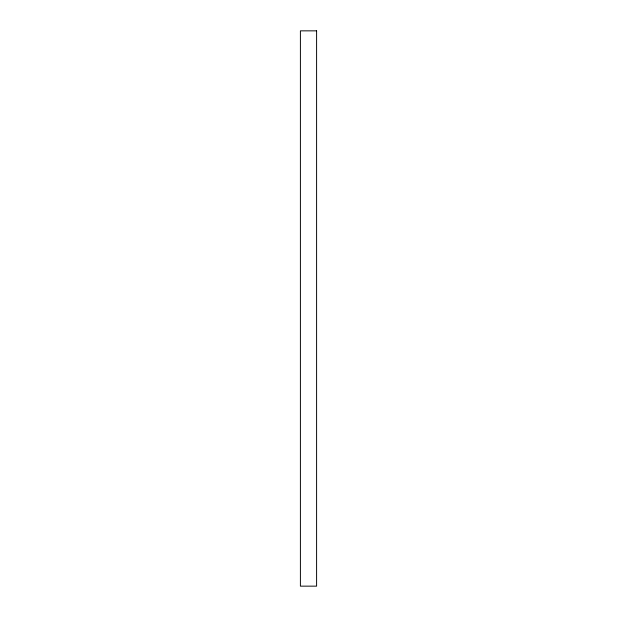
<?xml version="1.0" encoding="UTF-8"?>
<svg xmlns="http://www.w3.org/2000/svg" width="617" height="617" viewBox="0 0 617 617"><rect width="100%" height="100%" fill="white"/><g stroke="black" fill="none" stroke-linecap="round" stroke-linejoin="round"><path stroke-width="0.93" d="M316.598 30.85L300.402 30.85L300.402 586.15L316.598 586.15L316.598 30.85"/></g></svg>
